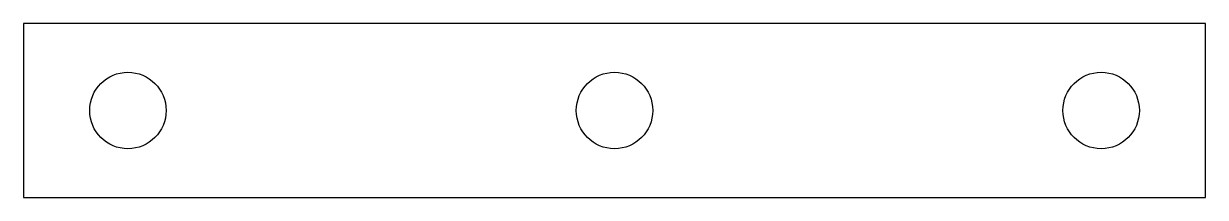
# Model space of a CAD drawing. Header units: millimetres. Extents: x 150 to 320, y 553 to 578.
import ezdxf

# ---------------------------------------------------------------- set-up
doc = ezdxf.new("R2010")
doc.units = ezdxf.units.MM

msp = doc.modelspace()

# ---------------------------------------------------------------- linework, layer by layer
at = {"color": 7, "linetype": 'Continuous', "lineweight": 25}
for p, q in [((320.5, 577.96), (150.5, 577.96)), ((150.5, 577.96), (150.5, 552.96)), ((320.5, 552.96), (320.5, 577.96)), ((150.5, 552.96), (320.5, 552.96))]:
    msp.add_line(p, q, dxfattribs=at)
for centre in [(165.5, 565.46), (235.5, 565.46), (305.5, 565.46)]:
    msp.add_circle(centre, 5.5, dxfattribs=at)

doc.saveas('drawing.dxf')
